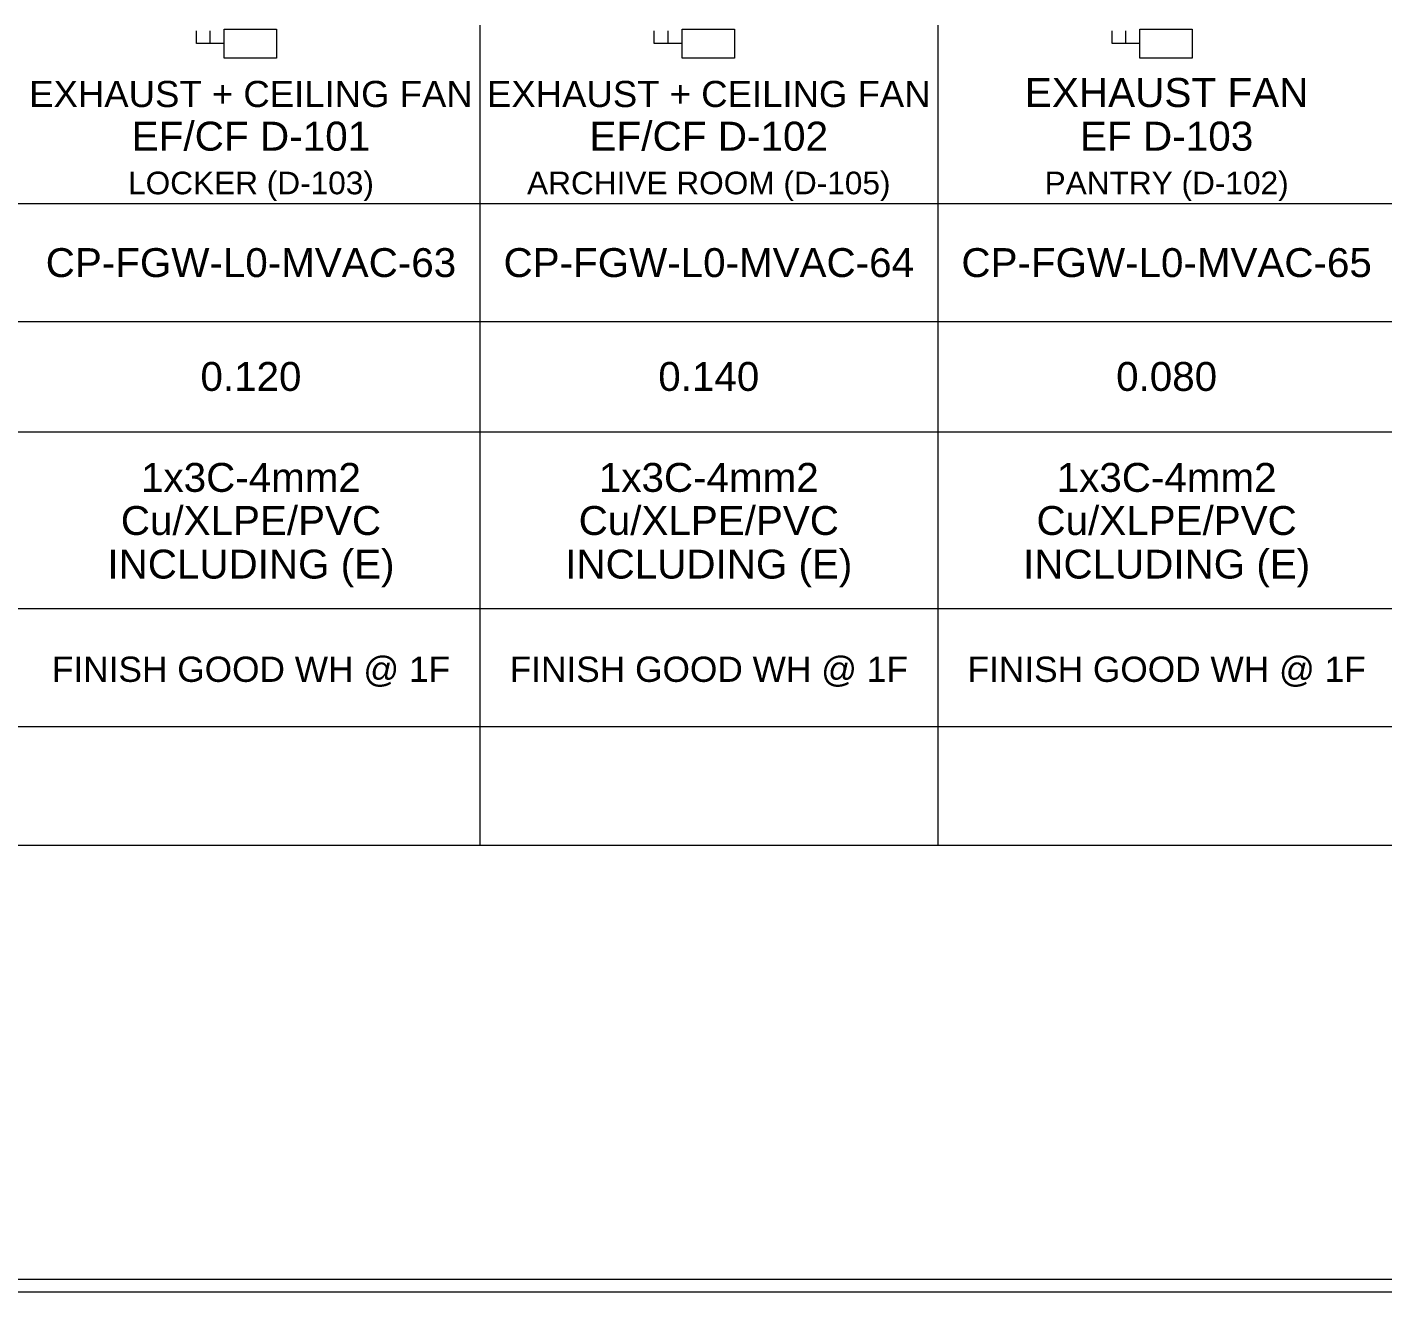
# Model space of a CAD drawing. Header units: millimetres. Extents: x -33055 to 42243, y -56860 to 24450.
# Drawn here: x 14497 to 24781, y -56699 to -47101 of the extents above; entities that cross this region are included whole.
import ezdxf
from ezdxf.enums import TextEntityAlignment as Align

# ---------------------------------------------------------------- set-up
doc = ezdxf.new("R2010")
doc.units = ezdxf.units.MM
for name, color, linetype in [('E-FRAME', 7, 'Continuous'), ('E-TABLE', 7, 'Continuous'), ('E-TEXT', 7, 'Continuous')]:
    doc.layers.add(name, color=color, linetype=linetype)
doc.styles.add('ARIAL', font='arial.ttf')

msp = doc.modelspace()

# ---------------------------------------------------------------- linework, layer by layer
at = {"color": 7, "lineweight": 0}
for p, q in [((15886, -47226), (15886, -47129)), ((19359, -47226), (19359, -47129)), ((22832, -47226), (22832, -47129))]:
    msp.add_line(p, q, dxfattribs=at)
for points in [[(15992, -47226), (15781, -47226), (15781, -47129)], [(16389, -47116), (16389, -47336), (15992, -47336), (15992, -47116), (16389, -47116)], [(19465, -47226), (19254, -47226), (19254, -47129)], [(19862, -47116), (19862, -47336), (19465, -47336), (19465, -47116), (19862, -47116)], [(22938, -47226), (22727, -47226), (22727, -47129)], [(23335, -47116), (23335, -47336), (22938, -47336), (22938, -47116), (23335, -47116)]]:
    msp.add_lwpolyline(points, dxfattribs=at)
at = {"layer": 'E-FRAME', "color": 7, "lineweight": 0}
for points in [[(-33055, 24450), (-33055, -56699), (37914, -56699), (37914, 24450), (-33055, 24450)], [(-32966, 24348), (-32966, -56602), (37813, -56602), (37813, 24348), (-32966, 24348)]]:
    msp.add_lwpolyline(points, dxfattribs=at)
at = {"layer": 'E-TABLE', "color": 7, "lineweight": 0}
for p, q in [((17932, -47086), (17932, -53309)), ((21405, -47086), (21405, -53309)), ((-32967, -48440), (35297, -48440)), ((-32967, -49336), (35297, -49336)), ((-32967, -50173), (35297, -50173)), ((-32967, -51513), (35297, -51513)), ((-32967, -52409), (35297, -52409)), ((-32967, -53309), (35297, -53309))]:
    msp.add_line(p, q, dxfattribs=at)

# ---------------------------------------------------------------- texts
at = {"layer": 'E-TEXT', "color": 7, "style": 'ARIAL'}
for s, height, p in [('EXHAUST + CEILING FAN', 198.41, (16195, -47708)), ('EXHAUST + CEILING FAN', 198.41, (19668, -47708)), ('EXHAUST FAN', 220, (23141, -47708)), ('EF/CF D-101', 220, (16195, -48039)), ('EF/CF D-102', 220, (19668, -48039)), ('EF D-103', 220, (23141, -48039)), ('LOCKER (D-103)', 171.61, (16195, -48370)), ('ARCHIVE ROOM (D-105)', 171.61, (19668, -48370)), ('PANTRY (D-102)', 171.61, (23141, -48370)), ('CP-FGW-L0-MVAC-63', 219.24, (16195, -48998)), ('CP-FGW-L0-MVAC-64', 219.24, (19668, -48998)), ('CP-FGW-L0-MVAC-65', 219.24, (23141, -48998)), ('0.120', 219.2, (16195, -49862)), ('0.140', 219.2, (19668, -49862)), ('0.080', 219.2, (23141, -49862)), ('1x3C-4mm2', 219.2, (16195, -50628)), ('1x3C-4mm2', 219.2, (19668, -50628)), ('1x3C-4mm2', 219.2, (23141, -50628)), ('Cu/XLPE/PVC', 219.24, (16195, -50955)), ('Cu/XLPE/PVC', 219.24, (19668, -50955)), ('Cu/XLPE/PVC', 219.24, (23141, -50955)), ('INCLUDING (E)', 219.24, (16195, -51286)), ('INCLUDING (E)', 219.24, (19668, -51286)), ('INCLUDING (E)', 219.24, (23141, -51286)), ('FINISH GOOD WH @ 1F', 191.53, (16195, -52070)), ('FINISH GOOD WH @ 1F', 191.53, (19668, -52070)), ('FINISH GOOD WH @ 1F', 191.53, (23141, -52070))]:
    msp.add_text(s, height=height, dxfattribs=at).set_placement(p, align=Align.CENTER)

doc.saveas('drawing.dxf')
